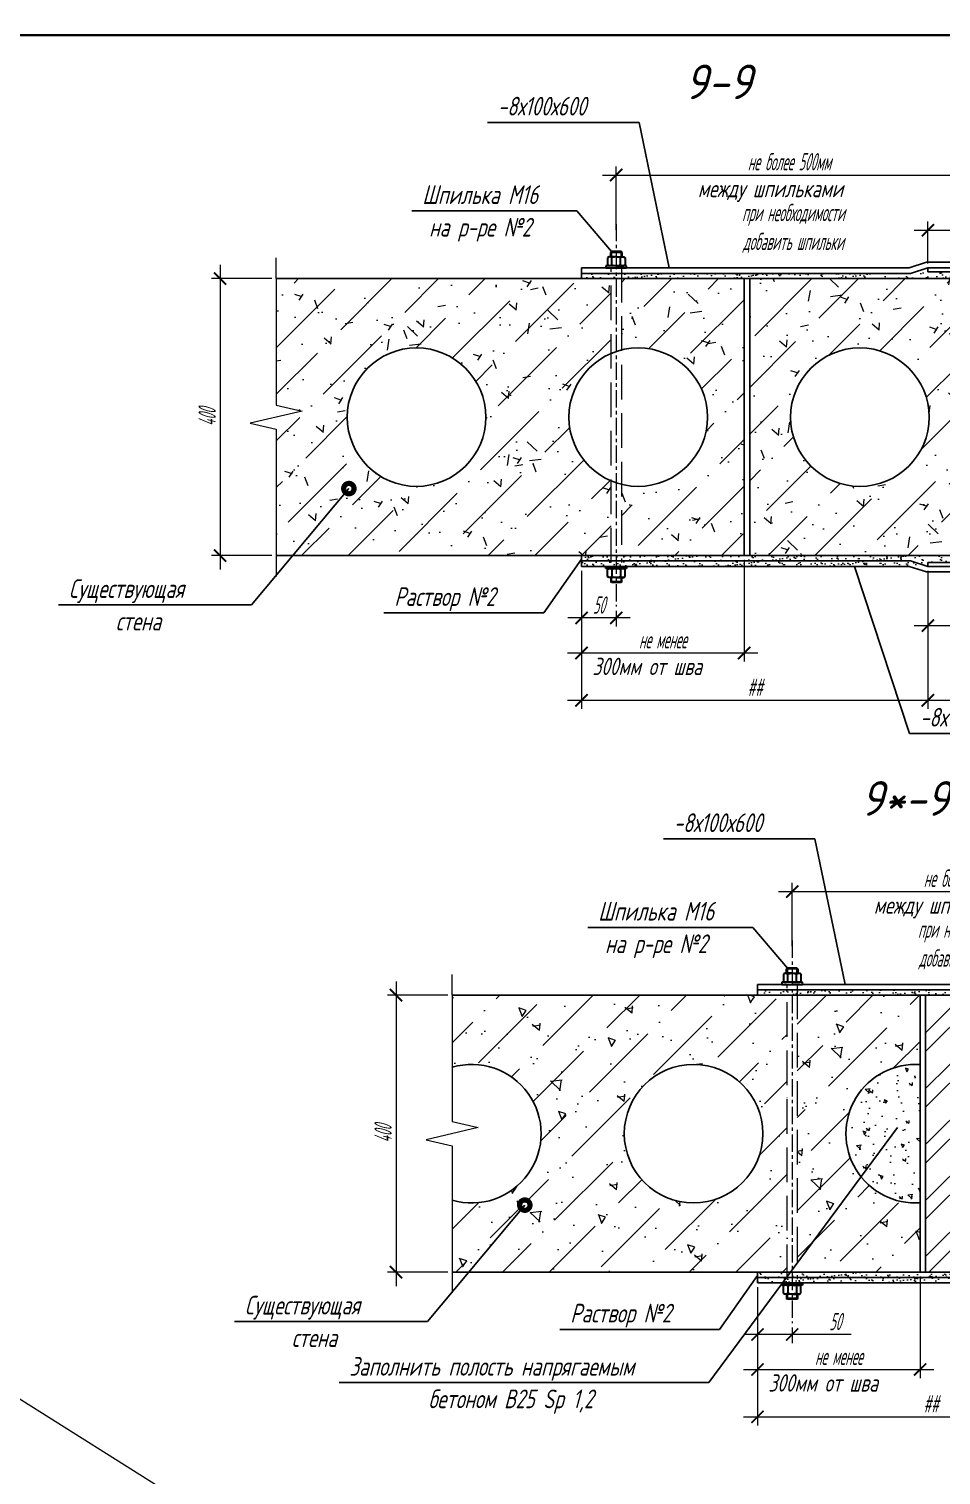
# Model space of a CAD drawing. Header units: millimetres. Extents: x 749182 to 2267578, y 70462 to 311449.
# Drawn here: x 2227966 to 2230600, y 157272 to 161449 of the extents above; entities that cross this region are included whole.
import ezdxf

# ---------------------------------------------------------------- set-up
doc = ezdxf.new("R2010")
doc.units = ezdxf.units.MM
doc.linetypes.add('GOST2.303 4', pattern=[7, 5, -2, 0])
doc.linetypes.add('осеваяX2', pattern=[4, 2.5, -0.5, 0.5, -0.5])
doc.layers.get('Defpoints').update_dxf_attribs({"color": 255})
for name, color, linetype, lineweight in [('1Стены', 252, 'Continuous', 25), ('монолит', 176, 'Continuous', 50), ('Оси', 165, 'осеваяX2', 13), ('Размер', 7, 'Continuous', 13), ('Размеры КР', 164, 'Continuous', 9), ('сварка', 156, 'Continuous', 9), ('штриховка кирпич', 42, 'Continuous', 5)]:
    doc.layers.add(name, color=color, linetype=linetype, lineweight=lineweight)
doc.layers.add('металл', color=124, linetype='Continuous')
doc.layers.add('Текст', color=7, linetype='Continuous')
doc.styles.add('GOST', font='', dxfattribs={"width": 0.8, "oblique": 10})
doc.styles.add('GOST 2.304', font='CS_Gost2304.shx', dxfattribs={"width": 0.6, "oblique": 15})
doc.styles.add('GOST 2.304_new', font='isocpeur.ttf', dxfattribs={"width": 0.9, "oblique": 15})
doc.styles.get('GOST').set_extended_font_data('GOST type A')
doc.dimstyles.new('SPDS', dxfattribs={"dimscale": 25, "dimtxt": 2.5, "dimasz": 1.77, "dimexe": 1.25, "dimexo": 0.625, "dimtad": 1, "dimdec": 0, "dimrnd": 0.001, "dimtxsty": 'GOST 2.304_new', "dimblk": 'ARCHTICK', "dimcen": 2.5, "dimdle": 2, "dimclrt": 256, "dimazin": 2, "dimtfac": 0.75, "dimtdec": 0, "dimtmove": 1, "dimatfit": 3, "dimfxl": 0, "dimtolj": 1, "dimlwd": 9, "dimlwe": 9, "dimarcsym": 0})
pattern_1 = [(37.5, (-42253875.773, -1564501.864), (-0.4800093888, 14.68239712), [0, -11.5824, 0, -12.954, 0, -12.3825]), (7.5, (-42253875.773, -1564501.864), (13.485698494, 21.504753017), [0, -6.2484, 0, -10.4394, 0, -4.0005]), (327.5, (-42253885.146, -1564501.864), (23.7297711072, 0.0431155404), [0, -3.81, 0, -13.716, 0, -17.907]), (317.5, (-42253885.146, -1564501.864), (22.906693574, 6.687879698), [0, -1.905, 0, -8.9916, 0, -10.287])]

# ---------------------------------------------------------------- blocks, each defined once
blk = doc.blocks.new('*U773')
at = {"color": 137, "lineweight": 35, "ltscale": 10}
blk.add_line((415, 292), (20, 292), dxfattribs=at)
at = {"color": 44, "lineweight": 13, "style": 'GOST', "oblique": 10, "width": 0.8}
for tag in ['ФОРМАТВЕРТ', 'ФОРМАТГОРИЗ']:
    blk.add_attdef(tag, (368.98, 1.6), '', height=2, dxfattribs=at)
blk = doc.blocks.new('_ArchTick')
at = {"color": 0, "linetype": 'ByBlock', "const_width": 0.15}
blk.add_lwpolyline([(-0.5, -0.5), (0.5, 0.5)], dxfattribs=at)
blk = doc.blocks.new('*D767')
at = {"layer": 'Defpoints', "color": 0, "ltscale": 10, "transparency": 16777216}
for p in [(0, 400), (0, 0), (-81.1, 0)]:
    blk.add_point(p, dxfattribs=at)
at = {"layer": 'Размер', "color": 0, "lineweight": 9, "ltscale": 10, "transparency": 16777216}
for p, q in [((-81.1, 420), (-81.1, -20)), ((-6.3, 400), (-93.6, 400)), ((-6.3, 0), (-93.6, 0))]:
    blk.add_line(p, q, dxfattribs=at)
at = {"layer": 'Размер', "color": 0, "lineweight": 9, "ltscale": 10, "transparency": 16777216, "xscale": 17.7, "yscale": 17.7, "zscale": 17.7}
for p, rotation in [((-81.1, 400), 90), ((-81.1, 0), 270)]:
    blk.add_blockref('_ArchTick', p, dxfattribs=dict(at, rotation=rotation))
at = {"layer": 'Размер', "ltscale": 10, "transparency": 16777216, "insert": (-99.8, 200), "char_height": 25, "attachment_point": 5, "rotation": 90, "style": 'GOST 2.304'}
blk.add_mtext('\\A1;400', dxfattribs=at)
blk = doc.blocks.new('*D768')
at = {"layer": 'Defpoints', "color": 0, "ltscale": 10, "transparency": 16777216}
for p in [(940.7, -15.6), (1180.7, -15.6), (1180.7, -209)]:
    blk.add_point(p, dxfattribs=at)
at = {"layer": 'Размер', "color": 0, "lineweight": 9, "ltscale": 10, "transparency": 16777216}
for p, q in [((940.7, -21.9), (940.7, -221.5)), ((1180.7, -21.9), (1180.7, -221.5)), ((920.7, -209), (1200.7, -209))]:
    blk.add_line(p, q, dxfattribs=at)
at = {"layer": 'Размер', "color": 0, "lineweight": 9, "ltscale": 10, "transparency": 16777216, "xscale": 17.7, "yscale": 17.7, "zscale": 17.7, "rotation": 180}
blk.add_blockref('_ArchTick', (940.7, -209), dxfattribs=at)
at = {"layer": 'Размер', "color": 0, "lineweight": 9, "ltscale": 10, "transparency": 16777216, "xscale": 17.7, "yscale": 17.7, "zscale": 17.7}
blk.add_blockref('_ArchTick', (1180.7, -209), dxfattribs=at)
at = {"layer": 'Размер', "ltscale": 10, "transparency": 16777216, "insert": (1060.7, -190.2), "char_height": 25, "attachment_point": 5, "style": 'GOST 2.304'}
blk.add_mtext('\\A1;240', dxfattribs=at)
blk = doc.blocks.new('*D769')
at = {"layer": 'Defpoints', "color": 0, "ltscale": 10, "transparency": 16777216}
for p in [(440.8, -73.5), (490.8, -73.5), (440.8, -90)]:
    blk.add_point(p, dxfattribs=at)
at = {"layer": 'Размер', "color": 0, "lineweight": 9, "ltscale": 10, "transparency": 16777216}
for p, q in [((440.8, -79.8), (440.8, -102.5)), ((490.8, -79.8), (490.8, -102.5)), ((510.8, -90), (420.8, -90))]:
    blk.add_line(p, q, dxfattribs=at)
at = {"layer": 'Размер', "color": 0, "lineweight": 9, "ltscale": 10, "transparency": 16777216, "xscale": 17.7, "yscale": 17.7, "zscale": 17.7, "rotation": 180}
blk.add_blockref('_ArchTick', (440.8, -90), dxfattribs=at)
at = {"layer": 'Размер', "color": 0, "lineweight": 9, "ltscale": 10, "transparency": 16777216, "xscale": 17.7, "yscale": 17.7, "zscale": 17.7}
blk.add_blockref('_ArchTick', (490.8, -90), dxfattribs=at)
at = {"layer": 'Размер', "ltscale": 10, "transparency": 16777216, "insert": (465.8, -71.3), "char_height": 25, "attachment_point": 5, "style": 'GOST 2.304'}
blk.add_mtext('\\A1;50', dxfattribs=at)
blk = doc.blocks.new('*D770')
at = {"layer": 'Defpoints', "color": 0, "ltscale": 10, "transparency": 16777216}
for p in [(440.7, -15.6), (940.7, -55.4), (940.7, -209)]:
    blk.add_point(p, dxfattribs=at)
at = {"layer": 'Размер', "color": 0, "lineweight": 9, "ltscale": 10, "transparency": 16777216}
for p, q in [((440.7, -21.9), (440.7, -221.5)), ((940.7, -61.6), (940.7, -221.5)), ((420.7, -209), (960.7, -209))]:
    blk.add_line(p, q, dxfattribs=at)
at = {"layer": 'Размер', "color": 0, "lineweight": 9, "ltscale": 10, "transparency": 16777216, "xscale": 17.7, "yscale": 17.7, "zscale": 17.7, "rotation": 180}
blk.add_blockref('_ArchTick', (440.7, -209), dxfattribs=at)
at = {"layer": 'Размер', "color": 0, "lineweight": 9, "ltscale": 10, "transparency": 16777216, "xscale": 17.7, "yscale": 17.7, "zscale": 17.7}
blk.add_blockref('_ArchTick', (940.7, -209), dxfattribs=at)
at = {"layer": 'Размер', "ltscale": 10, "transparency": 16777216, "insert": (690.7, -190.2), "char_height": 25, "attachment_point": 5, "style": 'GOST 2.304'}
blk.add_mtext('\\A1;##', dxfattribs=at)
blk = doc.blocks.new('*D771')
at = {"layer": 'Defpoints', "color": 0, "ltscale": 10, "transparency": 16777216}
for p in [(1040.7, -23.6), (940.7, -59), (1040.7, -101)]:
    blk.add_point(p, dxfattribs=at)
at = {"layer": 'Размер', "color": 0, "lineweight": 9, "ltscale": 10, "transparency": 16777216}
for p, q in [((1040.7, -29.9), (1040.7, -113.5)), ((940.7, -65.2), (940.7, -113.5)), ((920.7, -101), (1060.7, -101))]:
    blk.add_line(p, q, dxfattribs=at)
at = {"layer": 'Размер', "color": 0, "lineweight": 9, "ltscale": 10, "transparency": 16777216, "xscale": 17.7, "yscale": 17.7, "zscale": 17.7, "rotation": 180}
blk.add_blockref('_ArchTick', (940.7, -101), dxfattribs=at)
at = {"layer": 'Размер', "color": 0, "lineweight": 9, "ltscale": 10, "transparency": 16777216, "xscale": 17.7, "yscale": 17.7, "zscale": 17.7}
blk.add_blockref('_ArchTick', (1040.7, -101), dxfattribs=at)
at = {"layer": 'Размер', "ltscale": 10, "transparency": 16777216, "insert": (990.7, -82.3), "char_height": 25, "attachment_point": 5, "style": 'GOST 2.304'}
blk.add_mtext('\\A1;100', dxfattribs=at)
blk = doc.blocks.new('*D772')
at = {"layer": 'Defpoints', "color": 0, "ltscale": 10, "transparency": 16777216}
for p in [(1040.7, 469.9), (1040.7, 423.6), (940.7, 415.6)]:
    blk.add_point(p, dxfattribs=at)
at = {"layer": 'Размер', "color": 0, "lineweight": 9, "ltscale": 10, "transparency": 16777216}
for p, q in [((940.7, 421.8), (940.7, 482.4)), ((1040.7, 429.8), (1040.7, 482.4)), ((920.7, 469.9), (1060.7, 469.9))]:
    blk.add_line(p, q, dxfattribs=at)
at = {"layer": 'Размер', "color": 0, "lineweight": 9, "ltscale": 10, "transparency": 16777216, "xscale": 17.7, "yscale": 17.7, "zscale": 17.7, "rotation": 180}
blk.add_blockref('_ArchTick', (940.7, 469.9), dxfattribs=at)
at = {"layer": 'Размер', "color": 0, "lineweight": 9, "ltscale": 10, "transparency": 16777216, "xscale": 17.7, "yscale": 17.7, "zscale": 17.7}
blk.add_blockref('_ArchTick', (1040.7, 469.9), dxfattribs=at)
at = {"layer": 'Размер', "ltscale": 10, "transparency": 16777216, "insert": (990.7, 488.6), "char_height": 25, "attachment_point": 5, "style": 'GOST 2.304'}
blk.add_mtext('\\A1;100', dxfattribs=at)
blk = doc.blocks.new('*D756')
at = {"layer": 'Defpoints', "color": 0, "ltscale": 10, "transparency": 16777216}
for p in [(42159487, 1134691.1), (42159252.2, 1134575), (42159487, 1134550.5)]:
    blk.add_point(p, dxfattribs=at)
at = {"layer": 'Размер', "color": 0, "lineweight": 9, "ltscale": 10, "transparency": 16777216}
for p, q in [((42159487, 1134684.9), (42159487, 1134538)), ((42159232.2, 1134550.5), (42159507, 1134550.5)), ((42159252.2, 1134568.7), (42159252.2, 1134538))]:
    blk.add_line(p, q, dxfattribs=at)
at = {"layer": 'Размер', "color": 0, "lineweight": 9, "ltscale": 10, "transparency": 16777216, "xscale": 17.7, "yscale": 17.7, "zscale": 17.7, "rotation": 180}
blk.add_blockref('_ArchTick', (42159252.2, 1134550.5), dxfattribs=at)
at = {"layer": 'Размер', "color": 0, "lineweight": 9, "ltscale": 10, "transparency": 16777216, "xscale": 17.7, "yscale": 17.7, "zscale": 17.7}
blk.add_blockref('_ArchTick', (42159487, 1134550.5), dxfattribs=at)
at = {"layer": 'Размер', "ltscale": 10, "transparency": 16777216, "insert": (42159369.6, 1134569.6), "char_height": 25, "attachment_point": 5, "style": 'GOST 2.304'}
blk.add_mtext('\\A1;не менее', dxfattribs=at)
blk = doc.blocks.new('*D760')
at = {"layer": 'Defpoints', "color": 0, "ltscale": 10, "transparency": 16777216}
for p in [(990.7, 549.6), (490.8, 464.4), (990.7, 439)]:
    blk.add_point(p, dxfattribs=at)
at = {"layer": 'Размер', "color": 0, "lineweight": 9, "ltscale": 10, "transparency": 16777216}
for p, q in [((470.8, 549.6), (1010.7, 549.6)), ((490.8, 470.7), (490.8, 562.1)), ((990.7, 445.2), (990.7, 562.1))]:
    blk.add_line(p, q, dxfattribs=at)
at = {"layer": 'Размер', "color": 0, "lineweight": 9, "ltscale": 10, "transparency": 16777216, "xscale": 17.7, "yscale": 17.7, "zscale": 17.7, "rotation": 180}
blk.add_blockref('_ArchTick', (490.8, 549.6), dxfattribs=at)
at = {"layer": 'Размер', "color": 0, "lineweight": 9, "ltscale": 10, "transparency": 16777216, "xscale": 17.7, "yscale": 17.7, "zscale": 17.7}
blk.add_blockref('_ArchTick', (990.7, 549.6), dxfattribs=at)
at = {"layer": 'Размер', "ltscale": 10, "transparency": 16777216, "insert": (740.7, 568.9), "char_height": 25, "attachment_point": 5, "style": 'GOST 2.304'}
blk.add_mtext('\\A1;не более 500мм', dxfattribs=at)
blk = doc.blocks.new('*D761')
at = {"layer": 'Defpoints', "color": 0, "ltscale": 10, "transparency": 16777216}
for p in [(0, 400), (0, 0), (-81.1, 0)]:
    blk.add_point(p, dxfattribs=at)
at = {"layer": 'Размер', "color": 0, "lineweight": 9, "ltscale": 10, "transparency": 16777216}
for p, q in [((-81.1, 420), (-81.1, -20)), ((-6.3, 400), (-93.6, 400)), ((-6.3, 0), (-93.6, 0))]:
    blk.add_line(p, q, dxfattribs=at)
at = {"layer": 'Размер', "color": 0, "lineweight": 9, "ltscale": 10, "transparency": 16777216, "xscale": 17.7, "yscale": 17.7, "zscale": 17.7}
for p, rotation in [((-81.1, 400), 90), ((-81.1, 0), 270)]:
    blk.add_blockref('_ArchTick', p, dxfattribs=dict(at, rotation=rotation))
at = {"layer": 'Размер', "ltscale": 10, "transparency": 16777216, "insert": (-99.8, 200), "char_height": 25, "attachment_point": 5, "rotation": 90, "style": 'GOST 2.304'}
blk.add_mtext('\\A1;400', dxfattribs=at)
blk = doc.blocks.new('*D763')
at = {"layer": 'Defpoints', "color": 0, "ltscale": 10, "transparency": 16777216}
for p in [(440.8, -73.5), (490.8, -73.5), (440.8, -90)]:
    blk.add_point(p, dxfattribs=at)
at = {"layer": 'Размер', "color": 0, "lineweight": 9, "ltscale": 10, "transparency": 16777216}
for p, q in [((440.8, -79.8), (440.8, -102.5)), ((490.8, -79.8), (490.8, -102.5)), ((510.8, -90), (420.8, -90)), ((576.1, -90), (490.8, -90))]:
    blk.add_line(p, q, dxfattribs=at)
at = {"layer": 'Размер', "color": 0, "lineweight": 9, "ltscale": 10, "transparency": 16777216, "xscale": 17.7, "yscale": 17.7, "zscale": 17.7, "rotation": 180}
blk.add_blockref('_ArchTick', (440.8, -90), dxfattribs=at)
at = {"layer": 'Размер', "color": 0, "lineweight": 9, "ltscale": 10, "transparency": 16777216, "xscale": 17.7, "yscale": 17.7, "zscale": 17.7}
blk.add_blockref('_ArchTick', (490.8, -90), dxfattribs=at)
at = {"layer": 'Размер', "ltscale": 10, "transparency": 16777216, "insert": (553, -71.3), "char_height": 25, "attachment_point": 5, "style": 'GOST 2.304'}
blk.add_mtext('\\A1;50', dxfattribs=at)
blk = doc.blocks.new('*D764')
at = {"layer": 'Defpoints', "color": 0, "ltscale": 10, "transparency": 16777216}
for p in [(440.7, -15.6), (940.7, -55.4), (940.7, -209)]:
    blk.add_point(p, dxfattribs=at)
at = {"layer": 'Размер', "color": 0, "lineweight": 9, "ltscale": 10, "transparency": 16777216}
for p, q in [((440.7, -21.9), (440.7, -221.5)), ((940.7, -61.6), (940.7, -221.5)), ((420.7, -209), (960.7, -209))]:
    blk.add_line(p, q, dxfattribs=at)
at = {"layer": 'Размер', "color": 0, "lineweight": 9, "ltscale": 10, "transparency": 16777216, "xscale": 17.7, "yscale": 17.7, "zscale": 17.7, "rotation": 180}
blk.add_blockref('_ArchTick', (440.7, -209), dxfattribs=at)
at = {"layer": 'Размер', "color": 0, "lineweight": 9, "ltscale": 10, "transparency": 16777216, "xscale": 17.7, "yscale": 17.7, "zscale": 17.7}
blk.add_blockref('_ArchTick', (940.7, -209), dxfattribs=at)
at = {"layer": 'Размер', "ltscale": 10, "transparency": 16777216, "insert": (690.7, -190.2), "char_height": 25, "attachment_point": 5, "style": 'GOST 2.304'}
blk.add_mtext('\\A1;##', dxfattribs=at)
blk = doc.blocks.new('*D757')
at = {"layer": 'Defpoints', "color": 0, "ltscale": 10, "transparency": 16777216}
for p in [(42159467.3, 1133183.3), (42159232.5, 1133067.2), (42159467.3, 1133042.7)]:
    blk.add_point(p, dxfattribs=at)
at = {"layer": 'Размер', "color": 0, "lineweight": 9, "ltscale": 10, "transparency": 16777216}
for p, q in [((42159467.3, 1133177.1), (42159467.3, 1133030.2)), ((42159232.5, 1133060.9), (42159232.5, 1133030.2)), ((42159212.5, 1133042.7), (42159487.3, 1133042.7))]:
    blk.add_line(p, q, dxfattribs=at)
at = {"layer": 'Размер', "color": 0, "lineweight": 9, "ltscale": 10, "transparency": 16777216, "xscale": 17.7, "yscale": 17.7, "zscale": 17.7, "rotation": 180}
blk.add_blockref('_ArchTick', (42159232.5, 1133042.7), dxfattribs=at)
at = {"layer": 'Размер', "color": 0, "lineweight": 9, "ltscale": 10, "transparency": 16777216, "xscale": 17.7, "yscale": 17.7, "zscale": 17.7}
blk.add_blockref('_ArchTick', (42159467.3, 1133042.7), dxfattribs=at)
at = {"layer": 'Размер', "ltscale": 10, "transparency": 16777216, "insert": (42159349.9, 1133061.8), "char_height": 25, "attachment_point": 5, "style": 'GOST 2.304'}
blk.add_mtext('\\A1;не менее', dxfattribs=at)
blk = doc.blocks.new('*D758')
at = {"layer": 'Defpoints', "color": 0, "ltscale": 10, "transparency": 16777216}
for p in [(42159782.5, 1133733), (42159282.7, 1133647.7), (42159782.5, 1133622.3)]:
    blk.add_point(p, dxfattribs=at)
at = {"layer": 'Размер', "color": 0, "lineweight": 9, "ltscale": 10, "transparency": 16777216}
for p, q in [((42159282.7, 1133654), (42159282.7, 1133745.5)), ((42159782.5, 1133628.5), (42159782.5, 1133745.5)), ((42159262.7, 1133733), (42159802.5, 1133733))]:
    blk.add_line(p, q, dxfattribs=at)
at = {"layer": 'Размер', "color": 0, "lineweight": 9, "ltscale": 10, "transparency": 16777216, "xscale": 17.7, "yscale": 17.7, "zscale": 17.7, "rotation": 180}
blk.add_blockref('_ArchTick', (42159282.7, 1133733), dxfattribs=at)
at = {"layer": 'Размер', "color": 0, "lineweight": 9, "ltscale": 10, "transparency": 16777216, "xscale": 17.7, "yscale": 17.7, "zscale": 17.7}
blk.add_blockref('_ArchTick', (42159782.5, 1133733), dxfattribs=at)
at = {"layer": 'Размер', "ltscale": 10, "transparency": 16777216, "insert": (42159532.6, 1133752.2), "char_height": 25, "attachment_point": 5, "style": 'GOST 2.304'}
blk.add_mtext('\\A1;не более 500мм', dxfattribs=at)
blk = doc.blocks.new('9')
at = {"layer": 'Размер', "ltscale": 20}
h = blk.add_hatch(dxfattribs=at)
h.set_pattern_fill('AR-CONC', color=256, scale=0.7, angle=90)
h.set_pattern_definition([(140, (-42150125.73, -1131009.28), (11.15735988, 127.5292683), [13.335, -146.685]), (85, (-42150125.73, -1131009.28), (-133.73979167, -24.670395), [10.668, -117.3484089]), (190.4514447, (-42150124.8, -1130998.65), (-122.58242634, 102.85887296), [11.33300616, -124.66317122]), (136.1842, (-42150161.29, -1131009.28), (29.42962955, 189.7553286), [20.0025, -220.0275]), (186.6355576, (-42150158.83, -1130993.47), (-173.1982872, 166.1828938), [16.9995162, -186.9949257]), (81.18415117, (-42150161.29, -1131009.28), (-173.1982872, 166.1828938), [16.00197695, -176.0218123]), (111, (-42150152.4, -1130991.5), (71.58563873, 106.1300739), [13.335, -146.685]), (56, (-42150152.4, -1130991.5), (-128.9315763, 43.26141984), [10.668, -117.348]), (161.451445, (-42150146.43, -1130982.66), (-57.34593822, 149.3914935), [11.33300616, -124.66295632]), (127.5, (-42150125.727, -1131009.28), (-59.18852721, 2.162022275), [0, -115.9256, 0, -119.126, 0, -117.7925]), (97.5, (-42150125.73, -1131009.28), (-70.12640237, 46.77376376), [0, -67.9196, 0, -113.2586, 0, -44.8945]), (57.5, (-42150125.727, -1131048.93), (4.010120795, 94.913416617), [0, -44.45, 0, -138.684, 0, -184.023]), (47.5, (-42150125.73, -1131066.71), (-17.79854372, 103.69042697), [0, -57.785, 0, -92.1004, 0, -130.683])])
h.paths.add_polyline_path([(483.5, 0), (483.5, 107.9, -0.301228), (422.5, 200, -0.301228), (483.5, 292.1), (483.5, 400), (0, 400), (0, 217.5), (37.5, 208.8), (-37.5, 191.2), (0, 182.5), (0, 0)])
h.paths.add_polyline_path([(102.5, 200, -1), (302.5, 200, -1)], flags=16)
h.paths.add_polyline_path([(498.2, 103), (498.2, 0), (675.5, 0), (675.5, 400), (498.2, 400), (498.2, 297, -0.488027), (622.5, 200, -0.488027)])
h.paths.add_polyline_path([(983.3, 0), (983.3, 400), (683.5, 400), (683.5, 0)])
h.paths.add_polyline_path([(742.5, 200, -1), (942.5, 200, -1)], flags=16)
h.paths.add_polyline_path([(1162.5, 300), (1162.5, 400), (998, 400), (998, 0), (1162.5, 0), (1162.5, 100, -1)])
h = blk.add_hatch(dxfattribs=at)
h.set_pattern_fill('AR-SAND', color=256, scale=0.3)
h.set_pattern_definition(pattern_1)
h.paths.add_polyline_path([(940.7, 400), (490.8, 400), (488.3, 407.6), (925.7, 407.6), (940.7, 410)])
h.paths.add_polyline_path([(440.7, 400), (440.7, 407.6), (488.3, 407.6), (490.8, 400)])
h = blk.add_hatch(dxfattribs=at)
h.set_pattern_fill('AR-SAND', color=256, scale=0.3)
h.set_pattern_definition([(37.5, (-767107.114, 352665.157), (-0.48000939, 14.68239712), [0, -11.5824, 0, -12.954, 0, -12.3825]), (7.5, (-767107.114, 352665.157), (13.4856985, 21.504753), [0, -6.2484, 0, -10.4394, 0, -4.0005]), (327.5, (-767116.487, 352665.157), (23.7297711, 0.04311554), [0, -3.81, 0, -13.716, 0, -17.907]), (317.5, (-767116.487, 352665.157), (22.90669357, 6.6878797), [0, -1.905, 0, -8.9916, 0, -10.287])])
h.paths.add_polyline_path([(1180.7, 325.6), (1177.7, 325.6, -0.391021), (1173.7, 329.3), (1168.1, 400.3), (1166.3, 405.3), (1162.5, 408.8), (1157.6, 410), (940.7, 410), (940.7, 400), (1162.5, 400), (1162.5, 0), (940.7, 0), (940.7, -10), (1157.6, -10), (1163.7, -8), (1167, -4.2), (1168.1, -0.3), (1168.8, 9.3), (1173.7, 70.7), (1175, 73.3), (1177.7, 74.4), (1180.7, 74.4)])
h = blk.add_hatch(dxfattribs=at)
h.set_pattern_fill('AR-SAND', color=256, scale=0.3)
h.set_pattern_definition(pattern_1)
h.paths.add_polyline_path([(940.7, 0), (490.8, 0), (490.8, -15.6), (940.7, -15.6), (940.7, -10)])
h.paths.add_polyline_path([(440.7, 0), (440.7, -15.6), (490.8, -15.6), (490.8, 0)])
at = {"layer": 'штриховка кирпич', "ltscale": 20}
h = blk.add_hatch(dxfattribs=at)
h.set_pattern_fill('ANSI36', color=256, scale=15)
h.set_pattern_definition([(45, (-42150125.727, -1131009.28), (25.25697034, 92.60889125), [119.0625, -23.8125, 0, -23.8125])])
h.paths.add_polyline_path([(37.5, 208.8), (-37.5, 191.2), (0, 182.5), (0, 0), (483.5, 0), (483.5, 107.9, -0.301228), (422.5, 200, -0.301228), (483.5, 292.1), (483.5, 400), (0, 400), (0, 217.5)])
h.paths.add_polyline_path([(102.5, 200, -1), (302.5, 200, -1)], flags=16)
h.paths.add_polyline_path([(675.5, 400), (498.2, 400), (498.2, 297, -0.488027), (622.5, 200, -0.488027), (498.2, 103), (498.2, 0), (675.5, 0)])
h.paths.add_polyline_path([(683.5, 0), (983.3, 0), (983.3, 400), (683.5, 400)])
h.paths.add_polyline_path([(742.5, 200, -1), (942.5, 200, -1)], flags=16)
h.paths.add_polyline_path([(1162.5, 300), (1162.5, 400), (998, 400), (998, 0), (1162.5, 0), (1162.5, 100, -1)])
at = {"layer": '1Стены', "linetype": 'GOST2.303 4', "lineweight": 13, "ltscale": 10}
for p, q in [((483.5, -10), (483.5, 415.6)), ((498.2, 415.6), (498.2, -10))]:
    blk.add_line(p, q, dxfattribs=at)
at = {"layer": 'металл', "linetype": 'Continuous', "lineweight": 30, "ltscale": 10}
for p, q in [((483.9, 439), (482.8, 437.9)), ((497.7, 439), (483.9, 439)), ((498.8, 437.9), (497.7, 439)), ((475.8, 418.6), (475.8, 415.6)), ((505.8, 418.6), (475.8, 418.6)), ((480.4, 431.6), (478.1, 430.3)), ((478.1, 430.3), (478.1, 419.9)), ((480.4, 418.6), (478.1, 419.9)), ((490.8, 431.6), (480.4, 431.6)), ((490.8, 418.6), (480.4, 418.6)), ((498.8, 437.9), (482.8, 437.9)), ((482.8, 431.6), (482.8, 437.9)), ((498.8, 418.6), (482.8, 418.6)), ((484.5, 419.9), (484.5, 430.3)), ((490.8, 431.6), (501.3, 431.6)), ((490.8, 418.6), (501.3, 418.6)), ((497.2, 419.9), (497.2, 430.3)), ((498.8, 437.9), (498.8, 431.6)), ((501.3, 431.6), (503.5, 430.3)), ((501.3, 418.6), (503.5, 419.9)), ((503.5, 430.3), (503.5, 419.9)), ((505.8, 415.6), (505.8, 418.6)), ((475.8, 415.6), (505.8, 415.6)), ((475.8, -18.6), (475.8, -15.6)), ((475.8, -15.6), (505.8, -15.6)), ((505.8, -18.6), (475.8, -18.6)), ((480.4, -18.6), (478.1, -19.9)), ((478.1, -30.3), (478.1, -19.9)), ((490.8, -18.6), (480.4, -18.6)), ((498.8, -18.6), (482.8, -18.6)), ((484.5, -19.9), (484.5, -30.3)), ((490.8, -18.6), (501.3, -18.6)), ((497.2, -19.9), (497.2, -30.3)), ((501.3, -18.6), (503.5, -19.9)), ((503.5, -30.3), (503.5, -19.9)), ((505.8, -15.6), (505.8, -18.6)), ((480.4, -31.6), (478.1, -30.3)), ((490.8, -31.6), (480.4, -31.6)), ((482.8, -31.6), (482.8, -37.9)), ((483.9, -39), (482.8, -37.9)), ((498.8, -37.9), (482.8, -37.9)), ((497.7, -39), (483.9, -39)), ((490.8, -31.6), (501.3, -31.6)), ((498.8, -37.9), (497.7, -39)), ((498.8, -37.9), (498.8, -31.6)), ((501.3, -31.6), (503.5, -30.3))]:
    blk.add_line(p, q, dxfattribs=at)
at = {"layer": 'металл', "linetype": 'Continuous', "lineweight": 25, "ltscale": 10}
for p, q in [((483.9, 439), (483.9, 431.6)), ((497.7, 439), (497.7, 431.6))]:
    blk.add_line(p, q, dxfattribs=at)
at = {"layer": 'металл', "ltscale": 20}
for p, q in [((938.6, 423.6), (913.7, 415.6)), ((1040.7, 423.6), (938.6, 423.6)), ((440.7, 415.6), (440.7, 407.6)), ((440.7, 415.6), (913.7, 415.6)), ((440.7, 407.6), (915.7, 407.6)), ((940.7, 415.6), (915.7, 407.6)), ((940.7, 415.6), (1040.7, 415.6)), ((440.7, -15.6), (440.7, -7.6)), ((440.7, -7.6), (915.7, -7.6)), ((440.7, -15.6), (913.7, -15.6)), ((938.6, -23.6), (913.7, -15.6)), ((940.7, -15.6), (915.7, -7.6)), ((940.7, -15.6), (1040.7, -15.6)), ((1040.7, -23.6), (938.6, -23.6))]:
    blk.add_line(p, q, dxfattribs=at)
at = {"layer": 'металл', "lineweight": 25, "ltscale": 20, "extrusion": (0, 0, -1)}
for p, q in [((940.7, 415.6), (1180.7, 415.6)), ((940.7, 410), (940.7, 415.6)), ((1157.6, 410), (940.7, 410)), ((1157.6, -10), (940.7, -10)), ((940.7, -10), (940.7, -15.6)), ((940.7, -15.6), (1180.7, -15.6))]:
    blk.add_line(p, q, dxfattribs=at)
at = {"layer": 'металл', "linetype": 'Continuous', "lineweight": 30, "ltscale": 10}
for centre, radius, start, end in [((481.3, 425.7), 5.62, 55.6158, 115.6158), ((481.3, 424.5), 5.62, 244.3842, 304.3842), ((490.8, 410.3), 21, 72.412, 107.588), ((490.8, 439.9), 21, 252.412, 287.588), ((500.4, 425.7), 5.62, 64.3842, 124.3842), ((500.4, 424.5), 5.62, 235.6158, 295.6158), ((481.3, -24.5), 5.62, 55.6158, 115.6158), ((490.8, -39.9), 21, 72.412, 107.588), ((500.4, -24.5), 5.62, 64.3842, 124.3842), ((481.3, -25.7), 5.62, 244.3842, 304.3842), ((490.8, -10.3), 21, 252.412, 287.588), ((500.4, -25.7), 5.62, 235.6158, 295.6158)]:
    blk.add_arc(centre, radius, start, end, dxfattribs=at)
at = {"layer": 'монолит', "lineweight": 25, "ltscale": 100}
for p, q in [((1162.5, 400), (0, 400)), ((675.5, 400), (675.5, 0)), ((683.5, 400), (683.5, 0)), ((1162.5, 0), (0, 0))]:
    blk.add_line(p, q, dxfattribs=at)
for centre in [(202.5, 200), (522.5, 200), (842.5, 200)]:
    blk.add_circle(centre, 100, dxfattribs=at)
at = {"layer": 'Оси', "ltscale": 10}
blk.add_line((490.8, 478.9), (490.8, -73.5), dxfattribs=at)
at = {"layer": 'сварка', "color": 0, "linetype": 'Continuous', "ltscale": 10}
for p, q in [((941.8, 415.6), (1040.7, 415.6)), ((940.7, -15.6), (1040.7, -15.6))]:
    blk.add_line(p, q, dxfattribs=at)
at = {"layer": 'Текст', "ltscale": 10}
for p, q in [((523.7, 625.6), (304.9, 625.6)), ((567.3, 415.6), (523.7, 625.6)), ((434.1, 497.8), (195.8, 497.8)), ((483.9, 439), (434.1, 497.8)), ((104.8, 96.8), (-35.8, -71.1)), ((440.7, -5), (386.1, -82.7)), ((835, -15.6), (914.4, -256.9)), ((-35.8, -71.1), (-314.4, -71.1)), ((386.1, -82.7), (155.5, -82.7)), ((914.4, -256.9), (1133.3, -256.9))]:
    blk.add_line(p, q, dxfattribs=at)
at = {"layer": 'Текст', "ltscale": 20}
for p, q in [((440.7, 407.6), (440.7, 400)), ((440.7, -7.6), (440.7, 0))]:
    blk.add_line(p, q, dxfattribs=at)
at = {"layer": 'Текст', "linetype": 'Continuous', "lineweight": 25, "ltscale": 10}
for p, q in [((483.9, -39), (483.9, -31.6)), ((497.7, -39), (497.7, -31.6))]:
    blk.add_line(p, q, dxfattribs=at)
at = {"layer": 'Текст', "ltscale": 10, "const_width": 15}
blk.add_lwpolyline([(108.6, 96.8, 1), (101.1, 96.8, 1)], format="xyb", close=True, dxfattribs=at)
at = {"layer": 'штриховка кирпич', "linetype": 'Continuous', "ltscale": 10}
for p, q in [((0, 400), (0, 430)), ((0, 0), (0, -30))]:
    blk.add_line(p, q, dxfattribs=at)
blk.add_lwpolyline([(0, 400), (0, 217.5), (37.5, 208.8), (-37.5, 191.2), (0, 182.5), (0, 0)], dxfattribs=at)
at = {"layer": 'Размер', "style": 'GOST 2.304', "oblique": 15, "width": 0.9}
for s, p in [('между шпильками', (608.7, 517.6)), ('300мм от шва', (456.4, -172.5))]:
    blk.add_text(s, height=25, dxfattribs=at).set_placement(p)
at = {"layer": 'Размер', "ltscale": 10, "insert": (746.4, 472.6), "char_height": 25, "attachment_point": 5, "style": 'GOST 2.304'}
blk.add_mtext('\\A1;при необходимости\\Pдобавить шпильки', dxfattribs=at)
at = {"layer": 'Текст', "ltscale": 10, "style": 'GOST 2.304', "oblique": 15, "width": 0.9}
for s, p in [('-8х100х600', (319.9, 635.6)), ('Шпилька М16', (210.8, 507.8)), ('на р-ре №2', (220.7, 460.8)), ('Существующая', (-299.4, -61.1)), ('Раствор №2', (170.5, -72.7)), ('стена ', (-231.6, -108.1)), ('-8х100х600', (929.4, -246.9))]:
    blk.add_text(s, height=27, dxfattribs=at).set_placement(p)
at = {"layer": 'Текст', "lineweight": 30, "ltscale": 10, "insert": (589.5, 709.2), "char_height": 50, "attachment_point": 1, "style": 'GOST 2.304_new'}
blk.add_mtext_dynamic_manual_height_columns('9-9', width=197.428, gutter_width=62.5, heights=[0], dxfattribs=at)
at = {"layer": 'Размер', "ltscale": 10}
for base, p1, p2, text, picture, middle in [((990.7, 549.6), (490.8, 464.4), (990.7, 439), 'не более 500мм', '*D760', (740.7, 568.9)), ((940.7, -209), (440.7, -15.6), (940.7, -55.4), '##', '*D770', (690.7, -190.2))]:
    dim = blk.add_linear_dim(base=base, p1=p1, p2=p2, text=text, dimstyle='SPDS', override={"dimscale": 10, "dimfxl": 1.25, "dimtfill": 0, "dimarcsym": 1}, dxfattribs=at)
    dim.commit()
    dim.dimension.update_dxf_attribs({"geometry": picture, "text_midpoint": middle})
for base, p1, p2, picture, middle in [((1040.7, 469.9), (940.7, 415.6), (1040.7, 423.6), '*D772', (990.7, 488.6)), ((1180.7, -209), (940.7, -15.6), (1180.7, -15.6), '*D768', (1060.7, -190.2)), ((1040.7, -101), (940.7, -59), (1040.7, -23.6), '*D771', (990.7, -82.3)), ((440.8, -90), (490.8, -73.5), (440.8, -73.5), '*D769', (465.8, -71.3))]:
    dim = blk.add_linear_dim(base=base, p1=p1, p2=p2, dimstyle='SPDS', override={"dimscale": 10, "dimfxl": 1.25, "dimtfill": 0, "dimarcsym": 1}, dxfattribs=at)
    dim.commit()
    dim.dimension.update_dxf_attribs({"geometry": picture, "text_midpoint": middle})
dim = blk.add_linear_dim(base=(-81.1, 0), p1=(0, 400), p2=(0, 0), angle=90, dimstyle='SPDS', override={"dimscale": 10, "dimfxl": 1.25, "dimtfill": 0, "dimarcsym": 1}, dxfattribs=at)
dim.commit()
dim.dimension.update_dxf_attribs({"geometry": '*D767', "text_midpoint": (-99.8, 200)})
dim = blk.add_linear_dim(base=(675.5, -140.6), p1=(440.7, -116.1), p2=(675.5, 0), text='не менее', dimstyle='SPDS', override={"dimscale": 10, "dimfxl": 1.25, "dimtfill": 0, "dimarcsym": 1}, dxfattribs=at)
dim.commit()
dim.dimension.update_dxf_attribs({"geometry": '*D756', "text_midpoint": (558.1, -121.5), "insert": (-42158811.6, -1134691.1)})
blk = doc.blocks.new('9...')
at = {"layer": 'Размер', "ltscale": 20}
h = blk.add_hatch(dxfattribs=at)
h.set_pattern_fill('AR-CONC', color=256, scale=0.7, angle=90)
h.paths.add_polyline_path([(483.5, 400), (0, 400), (0, 295.9, -1.339076), (0, 104.1), (0, 0), (23.8, 0), (102.4, 93.9, -0.221901), (101.1, 96.8, -1), (108.6, 96.8, -0.636793), (102.4, 93.9), (23.8, 0), (483.5, 0)])
h.paths.add_polyline_path([(448.4, 200, -1), (248.4, 200, -1)], flags=16)
h.paths.add_polyline_path([(675.5, 400), (498.2, 400), (498.2, 13.4), (590.1, 137.8, -0.652578), (675.5, 299.7)])
h.paths.add_polyline_path([(675.5, 100.3, -0.247531), (590.1, 137.8), (498.2, 13.4), (498.2, 0), (675.5, 0)])
h = blk.add_hatch(dxfattribs=at)
h.set_pattern_fill('AR-SAND', color=256, scale=0.3)
h.set_pattern_definition(pattern_1)
h.paths.add_polyline_path([(940.7, 400), (490.8, 400), (488.3, 407.6), (925.7, 407.6), (940.7, 410)])
h.paths.add_polyline_path([(440.7, 400), (440.7, 407.6), (488.3, 407.6), (490.8, 400)])
h = blk.add_hatch(dxfattribs=at)
h.set_pattern_fill('AR-CONC', color=256, scale=0.3, angle=90)
h.paths.add_polyline_path([(675.5, 299.7, 1.073518), (675.5, 100.3)])
h = blk.add_hatch(dxfattribs=at)
h.set_pattern_fill('AR-SAND', color=256, scale=0.3)
h.set_pattern_definition(pattern_1)
h.paths.add_polyline_path([(940.7, 0), (490.8, 0), (490.8, -15.6), (940.7, -15.6), (940.7, -10)])
h.paths.add_polyline_path([(440.7, 0), (440.7, -15.6), (490.8, -15.6), (490.8, 0)])
at = {"layer": 'штриховка кирпич', "ltscale": 20}
h = blk.add_hatch(dxfattribs=at)
h.set_pattern_fill('ANSI36', color=256, scale=15)
h.paths.add_polyline_path([(483.5, 400), (0, 400), (0, 295.9, -1.339076), (0, 104.1), (0, 0), (23.8, 0), (102.4, 93.9, -1.570368), (108.6, 96.8, -0.636793), (102.4, 93.9), (23.8, 0), (483.5, 0)])
h.paths.add_polyline_path([(448.4, 200, -1), (248.4, 200, -1)], flags=16)
h.paths.add_polyline_path([(675.5, 400), (498.2, 400), (498.2, 13.4), (590.1, 137.8, -0.652578), (675.5, 299.7)])
h.paths.add_polyline_path([(675.5, 100.3, -0.247531), (590.1, 137.8), (498.2, 13.4), (498.2, 0), (675.5, 0)])
h = blk.add_hatch(dxfattribs=at)
h.set_pattern_fill('ANSI32', color=256, scale=6)
h.set_pattern_definition([(45, (-42150125.73, -1129595.43), (-40.411152545, 40.411152545), []), (45, (-42150098.787, -1129595.43), (-40.411152545, 40.411152545), [])])
h.paths.add_polyline_path([(983.3, 400), (683.5, 400), (683.5, 0), (983.3, 0)])
h.paths.add_polyline_path([(998, 0), (1162.5, 0), (1162.5, 400), (998, 400)])
h.paths.add_polyline_path([(998, 400), (983.3, 400), (983.3, 0), (998, 0)])
at = {"layer": '1Стены', "linetype": 'GOST2.303 4', "lineweight": 13, "ltscale": 10}
for p, q in [((483.5, -10), (483.5, 415.6)), ((498.2, 415.6), (498.2, -10))]:
    blk.add_line(p, q, dxfattribs=at)
at = {"layer": 'металл', "linetype": 'Continuous', "lineweight": 30, "ltscale": 10}
for p, q in [((483.9, 439), (482.8, 437.9)), ((497.7, 439), (483.9, 439)), ((498.8, 437.9), (497.7, 439)), ((475.8, 418.6), (475.8, 415.6)), ((505.8, 418.6), (475.8, 418.6)), ((480.4, 431.6), (478.1, 430.3)), ((478.1, 430.3), (478.1, 419.9)), ((480.4, 418.6), (478.1, 419.9)), ((490.8, 431.6), (480.4, 431.6)), ((490.8, 418.6), (480.4, 418.6)), ((498.8, 437.9), (482.8, 437.9)), ((482.8, 431.6), (482.8, 437.9)), ((498.8, 418.6), (482.8, 418.6)), ((484.5, 419.9), (484.5, 430.3)), ((490.8, 431.6), (501.3, 431.6)), ((490.8, 418.6), (501.3, 418.6)), ((497.2, 419.9), (497.2, 430.3)), ((498.8, 437.9), (498.8, 431.6)), ((501.3, 431.6), (503.5, 430.3)), ((501.3, 418.6), (503.5, 419.9)), ((503.5, 430.3), (503.5, 419.9)), ((505.8, 415.6), (505.8, 418.6)), ((475.8, 415.6), (505.8, 415.6)), ((475.8, -18.6), (475.8, -15.6)), ((475.8, -15.6), (505.8, -15.6)), ((505.8, -18.6), (475.8, -18.6)), ((480.4, -18.6), (478.1, -19.9)), ((478.1, -30.3), (478.1, -19.9)), ((490.8, -18.6), (480.4, -18.6)), ((498.8, -18.6), (482.8, -18.6)), ((484.5, -19.9), (484.5, -30.3)), ((490.8, -18.6), (501.3, -18.6)), ((497.2, -19.9), (497.2, -30.3)), ((501.3, -18.6), (503.5, -19.9)), ((503.5, -30.3), (503.5, -19.9)), ((505.8, -15.6), (505.8, -18.6)), ((480.4, -31.6), (478.1, -30.3)), ((490.8, -31.6), (480.4, -31.6)), ((482.8, -31.6), (482.8, -37.9)), ((483.9, -39), (482.8, -37.9)), ((498.8, -37.9), (482.8, -37.9)), ((497.7, -39), (483.9, -39)), ((490.8, -31.6), (501.3, -31.6)), ((498.8, -37.9), (497.7, -39)), ((498.8, -37.9), (498.8, -31.6)), ((501.3, -31.6), (503.5, -30.3))]:
    blk.add_line(p, q, dxfattribs=at)
at = {"layer": 'металл', "linetype": 'Continuous', "lineweight": 25, "ltscale": 10}
for p, q in [((483.9, 439), (483.9, 431.6)), ((497.7, 439), (497.7, 431.6))]:
    blk.add_line(p, q, dxfattribs=at)
at = {"layer": 'металл', "ltscale": 20}
for p, q in [((440.7, 415.6), (440.7, 407.6)), ((440.7, 415.6), (913.7, 415.6)), ((440.7, 407.6), (915.7, 407.6)), ((440.7, -15.6), (440.7, -7.6)), ((440.7, -7.6), (915.7, -7.6)), ((440.7, -15.6), (913.7, -15.6))]:
    blk.add_line(p, q, dxfattribs=at)
at = {"layer": 'металл', "linetype": 'Continuous', "lineweight": 30, "ltscale": 10}
for centre, radius, start, end in [((481.3, 425.7), 5.62, 55.6158, 115.6158), ((481.3, 424.5), 5.62, 244.3842, 304.3842), ((490.8, 410.3), 21, 72.412, 107.588), ((490.8, 439.9), 21, 252.412, 287.588), ((500.4, 425.7), 5.62, 64.3842, 124.3842), ((500.4, 424.5), 5.62, 235.6158, 295.6158), ((481.3, -24.5), 5.62, 55.6158, 115.6158), ((490.8, -39.9), 21, 72.412, 107.588), ((500.4, -24.5), 5.62, 64.3842, 124.3842), ((481.3, -25.7), 5.62, 244.3842, 304.3842), ((490.8, -10.3), 21, 252.412, 287.588), ((500.4, -25.7), 5.62, 235.6158, 295.6158)]:
    blk.add_arc(centre, radius, start, end, dxfattribs=at)
at = {"layer": 'монолит', "lineweight": 25, "ltscale": 100}
for p, q in [((1162.5, 400), (0, 400)), ((675.5, 400), (675.5, 0)), ((683.5, 400), (683.5, 0)), ((1162.5, 0), (0, 0))]:
    blk.add_line(p, q, dxfattribs=at)
blk.add_circle((348.4, 200), 100, dxfattribs=at)
for centre, start, end in [((28.4, 200), 253.5035, 106.4965), ((668.4, 200), 85.9388, 274.0612)]:
    blk.add_arc(centre, 100, start, end, dxfattribs=at)
at = {"layer": 'Оси', "ltscale": 10}
blk.add_line((490.8, 478.9), (490.8, -73.5), dxfattribs=at)
at = {"layer": 'Текст', "ltscale": 10}
for p, q in [((523.7, 625.6), (304.9, 625.6)), ((567.3, 415.6), (523.7, 625.6)), ((434.1, 497.8), (195.8, 497.8)), ((483.9, 439), (434.1, 497.8)), ((370.4, -159.5), (642.7, 209.1)), ((104.8, 96.8), (-35.8, -71.1)), ((440.7, -5), (386.1, -82.7)), ((-35.8, -71.1), (-314.4, -71.1)), ((386.1, -82.7), (155.5, -82.7)), ((370.4, -159.5), (-163.3, -159.5))]:
    blk.add_line(p, q, dxfattribs=at)
at = {"layer": 'Текст', "ltscale": 20}
for p, q in [((440.7, 407.6), (440.7, 400)), ((440.7, -7.6), (440.7, 0))]:
    blk.add_line(p, q, dxfattribs=at)
at = {"layer": 'Текст', "linetype": 'Continuous', "lineweight": 25, "ltscale": 10}
for p, q in [((483.9, -39), (483.9, -31.6)), ((497.7, -39), (497.7, -31.6))]:
    blk.add_line(p, q, dxfattribs=at)
at = {"layer": 'Текст', "ltscale": 10, "const_width": 15}
blk.add_lwpolyline([(108.6, 96.8, 1), (101.1, 96.8, 1)], format="xyb", close=True, dxfattribs=at)
at = {"layer": 'штриховка кирпич', "linetype": 'Continuous', "ltscale": 10}
for p, q in [((0, 400), (0, 430)), ((0, 0), (0, -30))]:
    blk.add_line(p, q, dxfattribs=at)
blk.add_lwpolyline([(0, 400), (0, 217.5), (37.5, 208.8), (-37.5, 191.2), (0, 182.5), (0, 0)], dxfattribs=at)
at = {"layer": 'Размер', "style": 'GOST 2.304', "oblique": 15, "width": 0.9}
for s, p in [('между шпильками', (608.7, 517.6)), ('между шпильками', (608.7, 517.6)), ('между шпильками', (608.7, 517.6)), ('300мм от шва', (456.4, -172.5))]:
    blk.add_text(s, height=25, dxfattribs=at).set_placement(p)
at = {"layer": 'Размер', "ltscale": 10, "insert": (746.4, 472.6), "char_height": 25, "attachment_point": 5, "style": 'GOST 2.304'}
blk.add_mtext('\\A1;при необходимости\\Pдобавить шпильки', dxfattribs=at)
at = {"layer": 'Текст', "ltscale": 10, "style": 'GOST 2.304', "oblique": 15, "width": 0.9}
for s, p in [('-8х100х600', (319.9, 635.6)), ('Шпилька М16', (210.8, 507.8)), ('на р-ре №2', (220.7, 460.8)), ('Существующая', (-299.4, -61.1)), ('Раствор №2', (170.5, -72.7)), ('стена ', (-231.6, -108.1)), ('Заполнить полость напрягаемым', (-148.3, -149.5)), ('бетоном В25 Sp 1,2', (-34.4, -196.5))]:
    blk.add_text(s, height=27, dxfattribs=at).set_placement(p)
at = {"layer": 'Текст', "lineweight": 30, "ltscale": 10, "insert": (589.5, 709.2), "char_height": 50, "attachment_point": 1, "style": 'GOST 2.304_new'}
blk.add_mtext_dynamic_manual_height_columns('9*-9*', width=197.428, gutter_width=62.5, heights=[0], dxfattribs=at)
at = {"layer": 'Размер', "ltscale": 10}
for base, p1, p2, text, picture, middle in [((990.7, 549.6), (490.8, 464.4), (990.7, 439), 'не более 500мм', '*D758', (740.7, 568.9)), ((675.5, -140.6), (440.7, -116.1), (675.5, 0), 'не менее', '*D757', (558.1, -121.5))]:
    dim = blk.add_linear_dim(base=base, p1=p1, p2=p2, text=text, dimstyle='SPDS', override={"dimscale": 10, "dimfxl": 1.25, "dimtfill": 0, "dimarcsym": 1}, dxfattribs=at)
    dim.commit()
    dim.dimension.update_dxf_attribs({"geometry": picture, "text_midpoint": middle, "insert": (-42158791.8, -1133183.3)})
dim = blk.add_linear_dim(base=(-81.1, 0), p1=(0, 400), p2=(0, 0), angle=90, dimstyle='SPDS', override={"dimscale": 10, "dimfxl": 1.25, "dimtfill": 0, "dimarcsym": 1}, dxfattribs=at)
dim.commit()
dim.dimension.update_dxf_attribs({"geometry": '*D761', "text_midpoint": (-99.8, 200)})
dim = blk.add_linear_dim(base=(940.7, -209), p1=(440.7, -15.6), p2=(940.7, -55.4), text='##', dimstyle='SPDS', override={"dimscale": 10, "dimfxl": 1.25, "dimtfill": 0, "dimarcsym": 1}, dxfattribs=at)
dim.commit()
dim.dimension.update_dxf_attribs({"geometry": '*D764', "text_midpoint": (690.7, -190.2)})
dim = blk.add_linear_dim(base=(440.8, -90), p1=(490.8, -73.5), p2=(440.8, -73.5), dimstyle='SPDS', override={"dimscale": 10, "dimfxl": 1.25, "dimtfill": 0, "dimarcsym": 1}, dxfattribs=at)
dim.commit()
dim.dimension.update_dxf_attribs({"geometry": '*D763', "text_midpoint": (553, -85.2), "dimtype": 128})

msp = doc.modelspace()

# ---------------------------------------------------------------- linework, layer by layer
at = {"layer": 'Размеры КР', "lineweight": 20}
msp.add_line((2146309.9318, 208786.5205), (2267577.9913, 132583.1452), dxfattribs=at)

# ---------------------------------------------------------------- block references
at = {"xscale": 20, "yscale": 20, "zscale": 20}
msp.add_blockref('*U773', (2224494.2837, 155591.344), dxfattribs=at)
at = {"layer": 'Текст', "xscale": 2, "yscale": 2, "zscale": 2}
for name, p in [('9', (2228680.1255, 159927.6845)), ('9...', (2229188.1526, 157857.9971))]:
    msp.add_blockref(name, p, dxfattribs=at)

doc.saveas('drawing.dxf')
